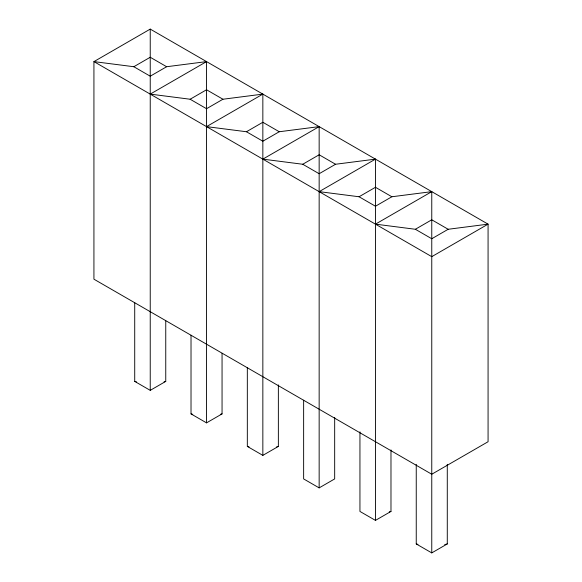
<?xml version="1.0" encoding="UTF-8"?>
<svg xmlns="http://www.w3.org/2000/svg" width="582" height="582" viewBox="0 0 582 582"><rect width="100%" height="100%" fill="white"/><g stroke="black" fill="none" stroke-linecap="round" stroke-linejoin="round"><path stroke-width="0.87" d="M150.236 29.1L93.928 61.612L93.928 279.185L431.764 474.235L488.072 441.731L488.072 224.15L150.236 29.1L150.236 390.355L134.718 381.399L134.718 302.705M416.246 464.341L416.246 543.944L431.764 552.9L431.764 191.645L375.463 224.15L415.366 229.272L431.764 238.744L448.169 229.272L488.072 224.15L431.764 256.662L93.928 61.612L133.831 66.726L150.236 57.254L166.634 66.726L206.537 61.612L206.537 422.867L222.055 413.904L222.055 353.303M166.634 66.726L150.236 76.198L133.831 66.726M206.537 61.612L150.236 94.117L190.132 99.238L206.537 108.71L222.942 99.238L262.846 94.117L262.846 455.371L247.328 446.416L247.328 367.722M190.132 99.238L206.537 89.766L222.942 99.238M262.846 94.117L206.537 126.629L246.441 131.743L262.846 141.215L279.251 131.743L319.154 126.629L319.154 487.883L303.637 478.921L303.637 400.234M246.441 131.743L262.846 122.271L279.251 131.743M319.154 126.629L262.846 159.133L302.749 164.255L319.154 173.727L335.559 164.255L375.463 159.133L375.463 520.388L359.945 511.433L359.945 431.837M302.749 164.255L319.154 154.783L335.559 164.255M375.463 159.133L319.154 191.645L359.058 196.76L375.463 206.232L391.868 196.76L431.764 191.645M359.058 196.76L375.463 187.288L391.868 196.76M415.366 229.272L431.764 219.8L448.169 229.272M150.236 390.355L165.754 381.399L165.754 320.798M262.846 455.371L278.363 446.416L278.363 384.906M319.154 487.883L334.672 478.921L334.672 417.418M375.463 520.388L390.98 511.433L390.98 449.922M431.764 552.9L447.282 543.944L447.282 464.341M164.029 381.828L165.754 381.399M220.331 414.333L222.055 413.904M276.639 446.845L278.363 446.416M389.256 511.862L390.98 511.433M444.699 544.577L447.282 543.944M134.718 381.399L136.443 381.828M191.02 335.21L191.02 413.904L192.744 414.333M247.328 446.416L249.052 446.845M416.246 543.944L417.971 544.366M191.02 413.904L206.537 422.867"/></g></svg>
